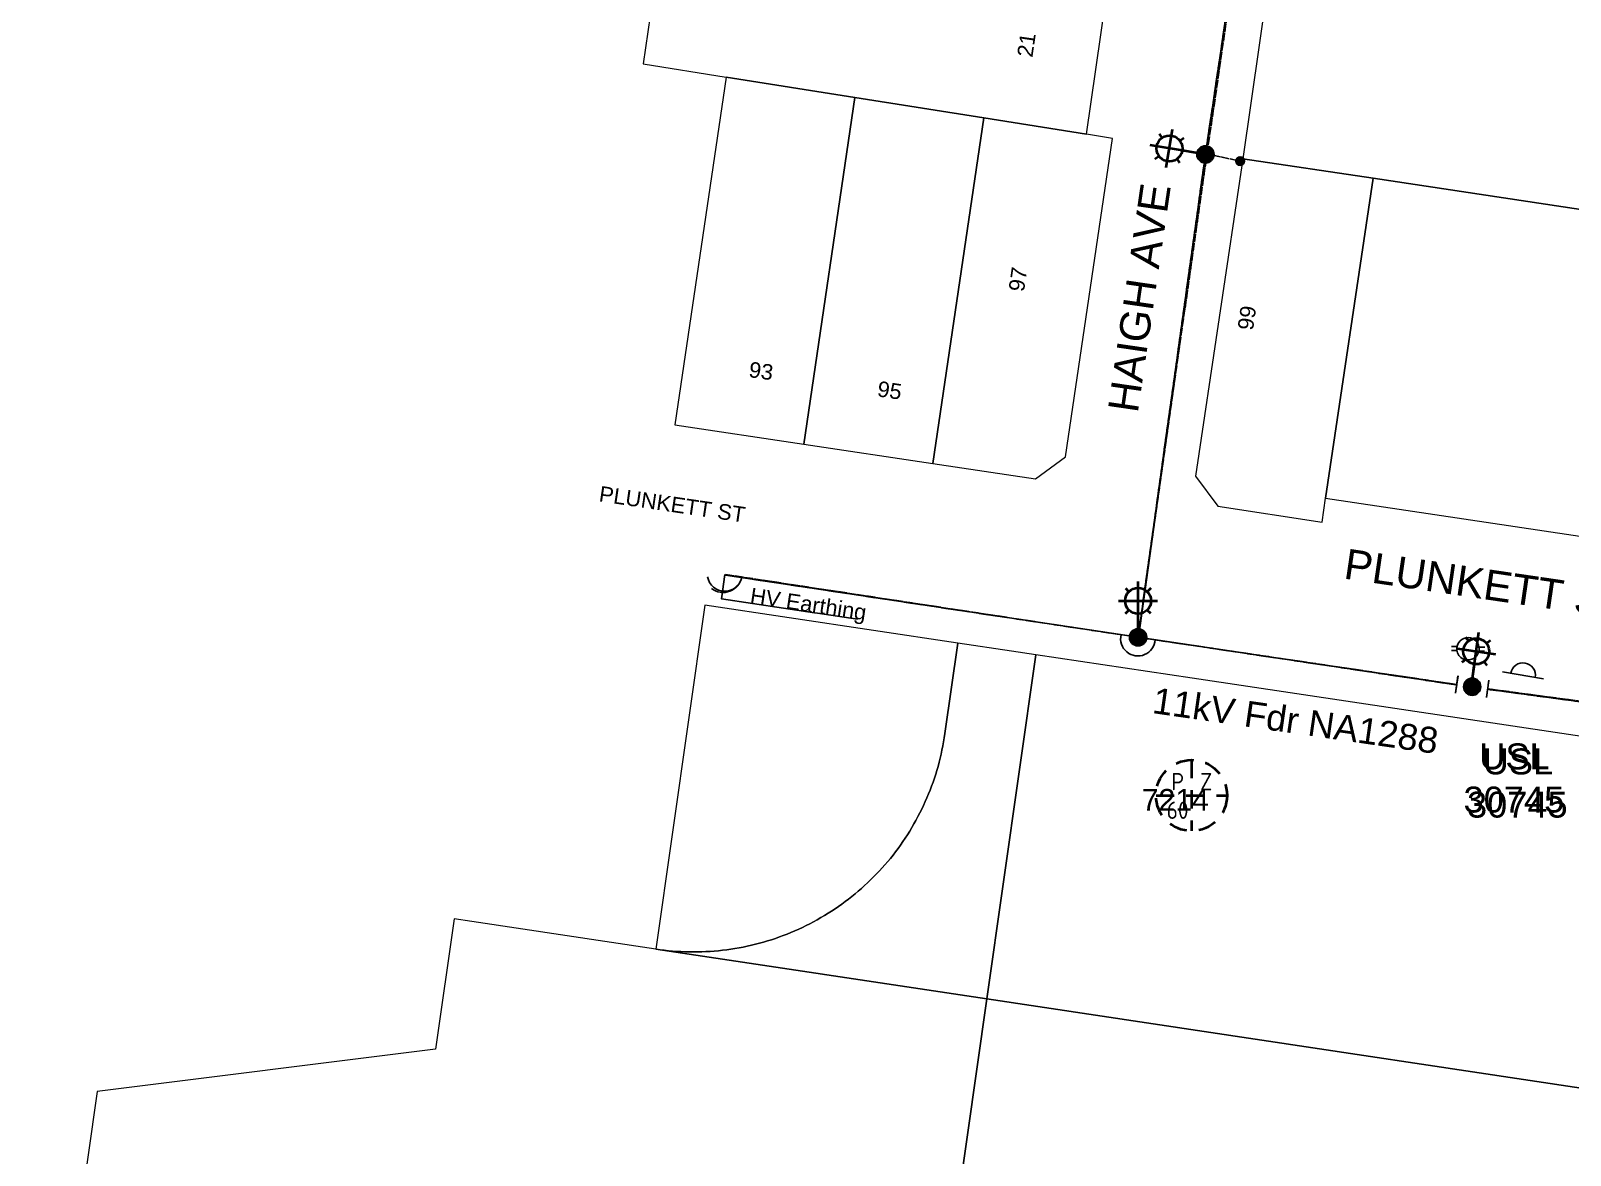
# Model space of a CAD drawing. Header units: metres. Extents: x 280834 to 281347, y 6137544 to 6138185.
# Drawn here: x 280845.2 to 281023.4, y 6137710 to 6137840.2 of the extents above; entities that cross this region are included whole.
import ezdxf
from ezdxf.enums import TextEntityAlignment as Align

# ---------------------------------------------------------------- set-up
doc = ezdxf.new("R2010")
doc.units = ezdxf.units.M
doc.linetypes.add('Cable Exist OH', pattern=[1, 1, 0])
doc.linetypes.add('Dash', pattern=[5, 3, -2])
doc.layers.get('0').update_dxf_attribs({"color": 6})
doc.layers.add('Cadastre Land Parcels_SP_EXT', color=9, linetype='Continuous', lineweight=5)
doc.layers.add('Cadastre Roads_SP_EXT', color=9, linetype='Continuous', lineweight=5)
for name, color, linetype in [('Equip_HV_NEW', 2, 'Continuous'), ('Equip_LV_EXT', 7, 'Continuous'), ('Equip_LV_NEW', 2, 'Continuous'), ('Equip_SL_EXT', 7, 'Continuous'), ('Equip_SP_HV_EXT', 7, 'Continuous'), ('Equip_SP_SL_EXT', 7, 'Continuous'), ('Mains_HV_EXT', 7, 'Continuous'), ('Mains_LV_EXT', 7, 'Continuous'), ('Mains_SL_EXT', 7, 'Continuous'), ('Notes', 7, 'Continuous'), ('Notes_HV_MISC', 7, 'Continuous'), ('Notes_SP_MISC', 7, 'Continuous'), ('OH_Details_SP_MISC', 7, 'Continuous'), ('SupportsOH_SP_TR_HV_LV_SL_EXT', 7, 'Continuous')]:
    doc.layers.add(name, color=color, linetype=linetype)
doc.styles.add('iecARIAL', font='arial.ttf', dxfattribs={"height": 2})
doc.styles.add('IESYMBOL1', font='isocp.shx')
doc.styles.add('POLE_LABEL', font='arial.ttf')
doc.styles.add('SLCP_LABEL', font='arial.ttf', dxfattribs={"height": 3.5})
doc.styles.get("Standard").update_dxf_attribs({"font": 'arial.ttf'})
doc.linetypes.add('Cable E UG', pattern='A,6,-0.5,["E",Standard,S=1.7,R=0,X=0.5,Y=-1],-2.9', length=9.4)

# ---------------------------------------------------------------- blocks, each defined once
blk = doc.blocks.new('LV_OH_LINKS_OPEN_EXT')
for p, q in [((-0.17, 4.97), (-0.17, 5.46)), ((0.17, 4.97), (0.17, 5.46)), ((-0.17, 3), (-0.17, 2.5)), ((0.17, 3), (0.17, 2.5))]:
    blk.add_line(p, q)
blk.add_lwpolyline([(0, 2.99, 1), (0, 4.98, 1)], format="xyb", close=True)
at = {"flags": 9}
for tag, p in [('ACTUAL_STATUS', (0, 0)), ('CONSTRUCTED_VOLTAGE', (0, -0.2)), ('OPERATING_VOLTAGE', (0, -0.6)), ('ORIENTATION', (0, -0.8)), ('OWNED_BY', (0, -1)), ('STATE', (0, -1.2)), ('SWITCH_TYPE', (0, -1.4)), ('NO_PHASES', (0, -0.4)), ('USAGE', (0, -1.6)), ('LEGEND', (0, -1.8)), ('NOTES', (0, -2))]:
    blk.add_attdef(tag, text='', height=0.2, dxfattribs=at).set_placement(p, align=Align.MIDDLE_LEFT)
at = {"flags": 1}
blk.add_attdef('Z', (0, 0), '', height=0.2, dxfattribs=at)
blk = doc.blocks.new('SL_LANTERN_EXT')
at = {"lineweight": 40}
for p, q in [((-1.46, 5.68), (-1.06, 5.28)), ((0, 1.97), (0, 6.47)), ((1.46, 5.68), (1.06, 5.28)), ((-2.25, 4.22), (2.25, 4.22)), ((-1.46, 2.76), (-1.06, 3.16)), ((0, 0), (0, 2.72)), ((1.46, 2.76), (1.06, 3.16))]:
    blk.add_line(p, q, dxfattribs=at)
blk.add_circle((0, 4.22), 1.5, dxfattribs=at)
at = {"style": 'iecARIAL', "flags": 8}
blk.add_attdef('ASSET_NUM', (1.5, 1.5), '', height=2.5, dxfattribs=at)
for tag, p, height, flags in [('OPERATING_VOLTAGE', (0.98, -1.65), 0.2, 9), ('ORIENTATION', (0.98, -1.85), 0.2, 9), ('CONSTRUCTED_VOLTAGE', (0.98, -0.65), 0.2, 9), ('CONTROL_TYPE', (0.98, -0.85), 0.2, 9), ('LANTERN_PURPOSE', (0.98, -1.05), 0.2, 9), ('LANTERN_TYPE', (0.98, -1.25), 0.2, 9), ('NO_PHASES', (0.98, -1.45), 0.2, 9), ('LNUMBER', (2.18, -3.25), 2.5, 8), ('OWNED_BY', (0.98, -2.05), 0.2, 9), ('STATE', (0.98, -2.25), 0.2, 9), ('USAGE', (0.98, -2.45), 0.2, 9), ('CEXIST', (0.98, -2.65), 0.2, 9), ('CNEW', (0.98, -2.85), 0.2, 9), ('CNUMBER', (0.98, -3.05), 0.2, 9), ('CREMOVE', (0.98, -3.25), 0.2, 9), ('CREPLACE', (0.98, -3.45), 0.2, 9), ('LKINGHEIGHT', (0.98, -3.65), 0.2, 9), ('LBRACKET', (0.98, -3.85), 0.2, 9), ('LBRACKETVOCAB', (0.98, -4.05), 0.2, 9), ('LCATEGORY', (0.98, -4.25), 0.2, 9), ('LCHARGE1', (0.98, -4.45), 0.2, 9), ('LCHARGE1PERCENT', (0.98, -4.65), 0.2, 9), ('LCHARGE2', (0.98, -4.85), 0.2, 9), ('LCHARGE2PERCENT', (0.98, -5.05), 0.2, 9), ('LCHARGE3', (0.98, -5.25), 0.2, 9), ('LCHARGE3PERCENT', (0.98, -5.45), 0.2, 9), ('LEXIST', (0.98, -5.65), 0.2, 9), ('LLAMP', (0.98, -5.85), 0.2, 9), ('LLAMPVOCAB', (0.98, -6.05), 0.2, 9), ('LMAST', (0.98, -6.25), 0.2, 9), ('LMASTVOCAB', (0.98, -6.45), 0.2, 9), ('LNEW', (0.98, -6.65), 0.2, 9), ('LANTNUMBER', (0.98, -6.85), 0.2, 9), ('LOUTREACH', (0.98, -7.25), 0.2, 9), ('LOUTREACHVOCAB', (0.98, -7.45), 0.2, 9), ('LRATECODE', (0.98, -7.65), 0.2, 9), ('LREMOVE', (0.98, -7.85), 0.2, 9), ('LREPLACE', (0.98, -8.05), 0.2, 9), ('LTYPE', (0.98, -8.25), 0.2, 9), ('LTYPEVOCAB', (0.98, -8.45), 0.2, 9), ('LEGEND', (0.98, -8.65), 0.2, 9), ('LOCATION', (0.98, -8.85), 0.2, 9), ('NOTES', (0.98, -9.05), 0.2, 9), ('STREETNAME', (0.98, -9.25), 0.2, 9), ('SUBURB', (0.98, -9.45), 0.2, 1)]:
    blk.add_attdef(tag, p, '', height=height, dxfattribs=dict(flags=flags))
blk = doc.blocks.new('POLE_EXT')
blk.add_hatch(color=256).paths.add_polyline_path([(-1, 0, 1), (1, 0, 1)])
blk.add_lwpolyline([(-1, 0, 1), (1, 0, 1)], format="xyb", close=True)
for tag, height, flags, p in [('pNumber', 2.5, 8, (-17.84, 2.07)), ('OWNED_BY', 0.2, 9, (1.35, -0.4)), ('SPECIAL_USE', 0.2, 9, (1.35, -0.8)), ('STATE', 0.2, 9, (1.35, -1)), ('cLV', 0.2, 9, (1.35, -1.4)), ('hDepth', 0.2, 9, (1.35, -1.6)), ('hDia', 0.2, 9, (1.35, -1.8)), ('PARENT', 0.2, 9, (1.35, -0.6)), ('USAGE', 0.2, 9, (1.35, -1.2)), ('cHV', 0.2, 9, (1.35, -2)), ('cLinedev', 0.2, 9, (1.35, -3.4)), ('LBRACKET', 0.2, 9, (1.35, -2.2)), ('LExisting', 0.2, 9, (1.35, -2.4)), ('LANTNUMBER', 0.2, 9, (1.35, -2.6)), ('LOther', 0.2, 9, (1.35, -2.8)), ('LRemove', 0.2, 9, (1.35, -3)), ('LEGEND', 0.2, 9, (1.35, -3.2)), ('LOCATION', 0.2, 9, (1.35, -3.6)), ('pExisting', 0.2, 9, (1.35, -3.8)), ('pFooting', 0.2, 9, (1.35, -4.4)), ('pNew', 0.2, 9, (1.35, -4.6)), ('pRelocate', 0.2, 9, (1.35, -5)), ('pRemove', 0.2, 9, (1.35, -5.2)), ('pReplace', 0.2, 9, (1.35, -5.4)), ('PFNUMBER', 0.2, 9, (1.35, -4)), ('NEWPFNUMBER', 0.2, 9, (1.35, -4.2)), ('pStay', 0.2, 9, (1.35, -5.6)), ('pType', 0.2, 9, (1.35, -5.8)), ('cspan', 0.2, 9, (1.35, -6)), ('STREETNAME', 0.2, 9, (1.35, -6.2)), ('SUBURB', 0.2, 9, (1.35, -6.4)), ('OPERATED_BY', 0.2, 9, (1.36, -7.01)), ('NOTES', 0.2, 9, (1.35, -6.6)), ('MAINTAINED_BY', 0.2, 9, (1.36, -6.81))]:
    blk.add_attdef(tag, text='', height=height, dxfattribs=dict(flags=flags)).set_placement(p, align=Align.MIDDLE_LEFT)
at = {"style": 'POLE_LABEL'}
for tag, height, flags, p in [('ASSET_NUM', 2.5, 8, (2, 2)), ('STRUCTURE_PLANT_NUMBER', 0.2, 9, (1.35, 0.03)), ('STREET_CODE', 0.2, 9, (1.35, -0.2))]:
    blk.add_attdef(tag, text='', height=height, dxfattribs=dict(at, flags=flags)).set_placement(p, align=Align.MIDDLE_LEFT)
at = {"flags": 1}
blk.add_attdef('Z', (1.35, -7.33), '', height=0.2, dxfattribs=at)
blk = doc.blocks.new('HV_USL_CLOSED_EXT')
blk.add_line((2.4, 5.5), (-2.4, 5.5))
blk.add_lwpolyline([(1.44, 5.5, 0.414214), (0, 6.94, 0.414214), (-1.44, 5.5)], format="xyb")
for tag, height, flags, p in [('ASSET_NUM', 2.5, 8, (2, 2)), ('STREET_CODE', 0.2, 9, (1.5, 0)), ('ACTUAL_STATUS', 0.2, 9, (1.5, -0.2)), ('CONSTRUCTED_VOLTAGE', 0.2, 9, (1.5, -0.4)), ('OPERATING_VOLTAGE', 0.2, 9, (1.5, -0.8)), ('ORIENTATION', 0.2, 9, (1.5, -1)), ('OWNED_BY', 0.2, 9, (1.5, -1.2)), ('OPERATED_BY', 0.2, 9, (1.5, -1.4)), ('STATE', 0.2, 9, (1.5, -1.8)), ('NO_PHASES', 0.2, 9, (1.5, -0.6)), ('MAINTAINED_BY', 0.2, 9, (1.5, -1.6)), ('SWITCH_TYPE', 0.2, 9, (1.5, -2)), ('STREETNAME', 0.2, 9, (1.5, -2.8)), ('SUBURB', 0.2, 9, (1.5, -3)), ('Z', 0.2, 1, (1.5, -3.6)), ('USAGE', 0.2, 9, (1.5, -2.2)), ('LEGEND', 0.2, 9, (1.5, -2.4)), ('LOCATION', 0.2, 9, (1.5, -2.6)), ('NOTES', 0.2, 9, (1.5, -3.2)), ('LABEL_ALIGNMENT', 0.2, 9, (1.5, -3.4))]:
    blk.add_attdef(tag, text='', height=height, dxfattribs=dict(flags=flags)).set_placement(p, align=Align.MIDDLE_LEFT)
blk = doc.blocks.new('SLCP_ZELL_EXT')
blk.add_wipeout([(-0.24, 7.5), (-0.71, 7.47), (-1.17, 7.41), (-1.64, 7.32), (-2.09, 7.21), (-2.54, 7.06), (-2.98, 6.89), (-3.41, 6.69), (-3.82, 6.46), (-4.22, 6.21), (-4.6, 5.93), (-4.96, 5.63), (-5.31, 5.31), (-5.63, 4.96), (-5.93, 4.6), (-6.21, 4.22), (-6.46, 3.82), (-6.69, 3.41), (-6.89, 2.98), (-7.06, 2.54), (-7.21, 2.09), (-7.32, 1.64), (-7.41, 1.17), (-7.47, 0.71), (-7.5, 0.24), (-7.5, -0.24), (-7.47, -0.71), (-7.41, -1.17), (-7.32, -1.64), (-7.21, -2.09), (-7.06, -2.54), (-6.89, -2.98), (-6.69, -3.41), (-6.46, -3.82), (-6.21, -4.22), (-5.93, -4.6), (-5.63, -4.96), (-5.31, -5.31), (-4.96, -5.63), (-4.6, -5.93), (-4.22, -6.21), (-3.82, -6.46), (-3.41, -6.69), (-2.98, -6.89), (-2.54, -7.06), (-2.09, -7.21), (-1.64, -7.32), (-1.17, -7.41), (-0.71, -7.47), (-0.24, -7.5), (0.24, -7.5), (0.71, -7.47), (1.17, -7.41), (1.64, -7.32), (2.09, -7.21), (2.54, -7.06), (2.98, -6.89), (3.41, -6.69), (3.82, -6.46), (4.22, -6.21), (4.6, -5.93), (4.96, -5.63), (5.31, -5.31), (5.63, -4.96), (5.93, -4.6), (6.21, -4.22), (6.46, -3.82), (6.69, -3.41), (6.89, -2.98), (7.06, -2.54), (7.21, -2.09), (7.32, -1.64), (7.41, -1.17), (7.47, -0.71), (7.5, -0.24), (7.5, 0.24), (7.47, 0.71), (7.41, 1.17), (7.32, 1.64), (7.21, 2.09), (7.06, 2.54), (6.89, 2.98), (6.69, 3.41), (6.46, 3.82), (6.21, 4.22), (5.93, 4.6), (5.63, 4.96), (5.31, 5.31), (4.96, 5.63), (4.6, 5.93), (4.22, 6.21), (3.82, 6.46), (3.41, 6.69), (2.98, 6.89), (2.54, 7.06), (2.09, 7.21), (1.64, 7.32), (1.17, 7.41), (0.71, 7.47), (0.24, 7.5)])
at = {"linetype": 'Dash', "lineweight": 40, "ltscale": 0.7}
for p, q in [((0, 4.11), (0, -4.11)), ((-4.11, 0), (4.11, 0))]:
    blk.add_line(p, q, dxfattribs=at)
blk.add_circle((0, 0), 4.11, dxfattribs=at)
at = {"lineweight": 40, "style": 'IESYMBOL1'}
for s, p in [('P', (-1.6, 0)), ('Z', (1.7, 0)), ('60', (-1.61, -3.31))]:
    blk.add_text(s, height=2, dxfattribs=at).set_placement(p, align=Align.BOTTOM_CENTER)
at = {"style": 'SLCP_LABEL'}
for tag, height, flags, p in [('ASSET_NUM', 2.5, 8, (2, 2)), ('STREET_CODE', 0.2, 9, (0, -0.2))]:
    blk.add_attdef(tag, text='', height=height, dxfattribs=dict(at, flags=flags)).set_placement(p, align=Align.MIDDLE_LEFT)
at = {"flags": 1}
blk.add_attdef('Z', (0, 0), '', height=0.2, dxfattribs=at)
at = {"flags": 9}
for tag, p in [('CONSTRUCTED_VOLTAGE', (0, -0.4)), ('CONTROL_TYPE', (0, -0.6)), ('OPERATING_VOLTAGE', (0, -1)), ('ORIENTATION', (0, -1.2)), ('OWNED_BY', (0, -1.4)), ('NO_PHASES', (0, -0.8)), ('USAGE', (0, -1.6)), ('LOCATION', (0, -1.8)), ('STATE', (0, -2)), ('NOTES', (0, -2.2))]:
    blk.add_attdef(tag, text='', height=0.2, dxfattribs=at).set_placement(p, align=Align.MIDDLE_LEFT)
blk = doc.blocks.new('CONNECTOR_NODE_EXT')
h = blk.add_hatch(color=256)
edge = h.paths.add_edge_path()
edge.add_arc((0, 0), 0.5, 0, 360)
blk.add_circle((0, 0), 0.5)
at = {"flags": 1}
blk.add_attdef('Z', (0, 0), '', height=0.2, dxfattribs=at)
at = {"flags": 9}
for tag, p in [('CONNECTOR_TYPE', (0, 0)), ('CONSTRUCTED_VOLTAGE', (0, -0.2)), ('OPERATING_VOLTAGE', (0, -0.6)), ('ORIENTATION', (0, -0.8)), ('SUBTYPE', (0, -1)), ('NO_PHASES', (0, -0.4)), ('USAGE', (0, -1.2)), ('NOTES', (0, -1.4))]:
    blk.add_attdef(tag, text='', height=0.2, dxfattribs=at).set_placement(p, align=Align.MIDDLE_LEFT)
blk = doc.blocks.new('HV_End Shackle_NEW')
for tag, flags, p in [('CONNECTOR_TYPE', 9, (1.5, 0)), ('CONSTRUCTED_VOLTAGE', 9, (1.5, -0.2)), ('OPERATING_VOLTAGE', 9, (1.5, -0.6)), ('ORIENTATION', 9, (1.5, -0.8)), ('OWNED_BY', 9, (1.5, -1)), ('OPERATED_BY', 9, (1.5, -1.2)), ('STATE', 9, (1.5, -1.6)), ('NO_PHASES', 9, (1.5, -0.4)), ('MAINTAINED_BY', 9, (1.5, -1.4)), ('USAGE', 9, (1.5, -1.8)), ('Z', 1, (1.5, -2.2)), ('NOTES', 9, (1.5, -2))]:
    blk.add_attdef(tag, text='', height=0.2, dxfattribs=dict(flags=flags)).set_placement(p, align=Align.MIDDLE_LEFT)
blk.add_wipeout([(-0.25, 0), (-0.25, 1.81), (0.25, 1.82), (0.25, 0)])
blk.add_line((1, 1.81), (-1, 1.81))
blk = doc.blocks.new('LV_End Shackle_NEW')
for tag, flags, p in [('CONNECTOR_TYPE', 9, (1.5, 0)), ('CONSTRUCTED_VOLTAGE', 9, (1.5, -0.2)), ('OPERATING_VOLTAGE', 9, (1.5, -0.6)), ('ORIENTATION', 9, (1.5, -0.8)), ('OWNED_BY', 9, (1.5, -1)), ('OPERATED_BY', 9, (1.5, -1.2)), ('STATE', 9, (1.5, -1.6)), ('NO_PHASES', 9, (1.5, -0.4)), ('MAINTAINED_BY', 9, (1.5, -1.4)), ('USAGE', 9, (1.5, -1.8)), ('Z', 1, (1.5, -2.2)), ('NOTES', 9, (1.5, -2))]:
    blk.add_attdef(tag, text='', height=0.2, dxfattribs=dict(flags=flags)).set_placement(p, align=Align.MIDDLE_LEFT)
blk.add_wipeout([(-0.25, 0), (-0.25, 1.81), (0.25, 1.82), (0.25, 0)])
blk.add_line((1, 1.81), (-1, 1.81))

msp = doc.modelspace()

# ---------------------------------------------------------------- linework, layer by layer
at = {"layer": 'Cadastre Land Parcels_SP_EXT', "linetype": 'Continuous'}
for points in [[(281068.93, 6137847.75), (281069.6, 6137853.68), (281031.03, 6137859.46), (280991.25, 6137865.43), (280985.48, 6137825.39), (281000.57, 6137823.13), (281015.66, 6137820.86), (281030.75, 6137818.6), (281063.2, 6137813.74), (281068.93, 6137847.75)], [(280969.6, 6137843.46), (280918.23, 6137851.23), (280916.07, 6137836.37), (280925.69, 6137834.84), (280940.59, 6137832.48), (280955.5, 6137830.11), (280967.39, 6137828.22), (280969.6, 6137843.46)], [(280940.59, 6137832.48), (280925.69, 6137834.84), (280919.76, 6137794.59), (280934.68, 6137792.35), (280940.59, 6137832.48)], [(280955.5, 6137830.11), (280940.59, 6137832.48), (280934.68, 6137792.35), (280949.6, 6137790.11), (280955.5, 6137830.11)], [(280964.96, 6137790.88), (280970.4, 6137827.74), (280967.39, 6137828.22), (280955.5, 6137830.11), (280949.6, 6137790.11), (280961.5, 6137788.32), (280964.96, 6137790.88)], [(280995.08, 6137786.1), (281000.57, 6137823.13), (280985.48, 6137825.39), (280980.03, 6137788.62), (280982.6, 6137785.16), (280994.67, 6137783.33), (280995.08, 6137786.1)], [(281058.16, 6137779.56), (281063.2, 6137813.74), (281030.75, 6137818.6), (281015.66, 6137820.86), (281000.57, 6137823.13), (280995.08, 6137786.1), (281054.99, 6137777.12), (281058.16, 6137779.56)], [(280922.86, 6137733.57), (280923.34, 6137733.59), (280923.82, 6137733.62), (280924.3, 6137733.65), (280924.79, 6137733.7), (280925.27, 6137733.75), (280925.75, 6137733.81), (280926.22, 6137733.88), (280926.7, 6137733.95), (280927.18, 6137734.03), (280927.65, 6137734.12), (280928.13, 6137734.22), (280928.6, 6137734.33), (280929.07, 6137734.44), (280929.53, 6137734.56), (280930, 6137734.69), (280930.46, 6137734.83), (280930.92, 6137734.97), (280931.38, 6137735.13), (280931.84, 6137735.29), (280932.29, 6137735.45), (280932.74, 6137735.63), (280933.19, 6137735.81), (280933.64, 6137736), (280934.08, 6137736.2), (280934.51, 6137736.4), (280934.95, 6137736.61), (280935.38, 6137736.83), (280935.81, 6137737.05), (280936.23, 6137737.29), (280936.65, 6137737.53), (280937.07, 6137737.77), (280937.48, 6137738.03), (280937.89, 6137738.28), (280938.29, 6137738.55), (280938.69, 6137738.82), (280939.08, 6137739.1), (280939.47, 6137739.39), (280939.86, 6137739.68), (280940.24, 6137739.98), (280940.61, 6137740.28), (280940.98, 6137740.59), (280941.35, 6137740.91), (280941.71, 6137741.23), (280942.06, 6137741.56), (280942.41, 6137741.9), (280942.76, 6137742.24), (280943.09, 6137742.58), (280943.43, 6137742.93), (280943.75, 6137743.29), (280944.07, 6137743.65), (280944.39, 6137744.02), (280944.69, 6137744.39), (280945, 6137744.77), (280945.29, 6137745.15), (280945.58, 6137745.54), (280945.86, 6137745.93), (280946.14, 6137746.33), (280946.41, 6137746.73), (280946.67, 6137747.13), (280946.93, 6137747.54), (280947.18, 6137747.95), (280947.42, 6137748.37), (280947.66, 6137748.79), (280947.89, 6137749.22), (280948.11, 6137749.65), (280948.33, 6137750.08), (280948.54, 6137750.52), (280948.74, 6137750.96), (280948.93, 6137751.4), (280949.12, 6137751.85), (280949.29, 6137752.29), (280949.47, 6137752.75), (280949.63, 6137753.2), (280949.79, 6137753.66), (280949.94, 6137754.12), (280950.08, 6137754.58), (280950.21, 6137755.04), (280950.34, 6137755.51), (280950.46, 6137755.98), (280950.57, 6137756.45), (280950.67, 6137756.92), (280950.76, 6137757.4), (280950.85, 6137757.87), (280950.93, 6137758.35), (280951, 6137758.83), (280952.49, 6137769.32), (280923.22, 6137773.72), (280917.56, 6137733.88), (280918.04, 6137733.81), (280918.52, 6137733.75), (280919, 6137733.7), (280919.48, 6137733.65), (280919.96, 6137733.62), (280920.44, 6137733.59), (280920.92, 6137733.57), (280921.41, 6137733.56), (280921.89, 6137733.55), (280922.37, 6137733.56), (280922.86, 6137733.57)], [(280961.53, 6137767.96), (280958.73, 6137768.38), (280952.49, 6137769.32), (280951, 6137758.83), (280950.93, 6137758.35), (280950.85, 6137757.87), (280950.76, 6137757.4), (280950.67, 6137756.92), (280950.57, 6137756.45), (280950.46, 6137755.98), (280950.34, 6137755.51), (280950.21, 6137755.04), (280950.08, 6137754.58), (280949.94, 6137754.12), (280949.79, 6137753.66), (280949.63, 6137753.2), (280949.47, 6137752.75), (280949.29, 6137752.29), (280949.12, 6137751.85), (280948.93, 6137751.4), (280948.74, 6137750.96), (280948.54, 6137750.52), (280948.33, 6137750.08), (280948.11, 6137749.65), (280947.89, 6137749.22), (280947.66, 6137748.79), (280947.42, 6137748.37), (280947.18, 6137747.95), (280946.93, 6137747.54), (280946.67, 6137747.13), (280946.41, 6137746.73), (280946.14, 6137746.33), (280945.86, 6137745.93), (280945.58, 6137745.54), (280945.29, 6137745.15), (280945, 6137744.77), (280944.69, 6137744.39), (280944.39, 6137744.02), (280944.07, 6137743.65), (280943.75, 6137743.29), (280943.43, 6137742.93), (280943.09, 6137742.58), (280942.76, 6137742.24), (280942.41, 6137741.9), (280942.06, 6137741.56), (280941.71, 6137741.23), (280941.35, 6137740.91), (280940.98, 6137740.59), (280940.61, 6137740.28), (280940.24, 6137739.98), (280939.86, 6137739.68), (280939.47, 6137739.39), (280939.08, 6137739.1), (280938.69, 6137738.82), (280938.29, 6137738.55), (280937.89, 6137738.28), (280937.48, 6137738.03), (280937.07, 6137737.77), (280936.65, 6137737.53), (280936.23, 6137737.29), (280935.81, 6137737.05), (280935.38, 6137736.83), (280934.95, 6137736.61), (280934.51, 6137736.4), (280934.08, 6137736.2), (280933.64, 6137736), (280933.19, 6137735.81), (280932.74, 6137735.63), (280932.29, 6137735.45), (280931.84, 6137735.29), (280931.38, 6137735.13), (280930.92, 6137734.97), (280930.46, 6137734.83), (280930, 6137734.69), (280929.53, 6137734.56), (280929.07, 6137734.44), (280928.6, 6137734.33), (280928.13, 6137734.22), (280927.65, 6137734.12), (280927.18, 6137734.03), (280926.7, 6137733.95), (280926.22, 6137733.88), (280925.75, 6137733.81), (280925.27, 6137733.75), (280924.79, 6137733.7), (280924.3, 6137733.65), (280923.82, 6137733.62), (280923.34, 6137733.59), (280922.86, 6137733.57), (280922.37, 6137733.56), (280921.89, 6137733.55), (280921.41, 6137733.56), (280920.92, 6137733.57), (280920.44, 6137733.59), (280919.96, 6137733.62), (280919.48, 6137733.65), (280919, 6137733.7), (280918.52, 6137733.75), (280918.04, 6137733.81), (280917.56, 6137733.88), (280955.87, 6137728.12), (280961.53, 6137767.96)], [(281054.88, 6137750.94), (281052.32, 6137754.36), (280979.62, 6137765.25), (280961.53, 6137767.96), (280955.87, 6137728.12), (281049.81, 6137714.02), (281054.88, 6137750.94)], [(280950.2, 6137688.23), (280955.87, 6137728.12), (280917.56, 6137733.88), (280896.25, 6137737.08), (280894.18, 6137737.39), (280892.04, 6137722.3), (280852.85, 6137717.4), (280845.18, 6137663.36), (280929.5, 6137650.71), (280944.55, 6137648.45), (280950.2, 6137688.23)], [(281049.81, 6137714.02), (280955.87, 6137728.12), (280950.2, 6137688.23), (281044.33, 6137674.13), (281049.81, 6137714.02)]]:
    msp.add_lwpolyline(points, close=True, dxfattribs=at)
at = {"layer": 'Mains_HV_EXT', "linetype": 'Cable Exist OH'}
for points in [[(280973.37, 6137769.98), (280981.34, 6137825.89), (280990.13, 6137886.22), (280993.48, 6137908.91), (280997.41, 6137936.81)], [(280973.37, 6137769.98), (280925.62, 6137777.19)], [(280973.37, 6137769.98), (281012.05, 6137764.26)], [(281012.05, 6137764.26), (281059.91, 6137757.86)]]:
    msp.add_lwpolyline(points, dxfattribs=at)
at = {"layer": 'Mains_HV_EXT', "linetype": 'Continuous'}
msp.add_lwpolyline([(280923.53, 6137776.97, 0.817289), (280927.49, 6137776.9)], format="xyb", dxfattribs=at)
at = {"layer": 'Mains_HV_EXT', "linetype": 'Cable E UG'}
for points in [[(280925.54, 6137777.26), (280925.13, 6137774.44), (280925.13, 6137774.44), (280935.93, 6137772.82)], [(280935.93, 6137772.82), (280936.27, 6137772.77), (280936.27, 6137772.77), (280940.87, 6137772.08)]]:
    msp.add_lwpolyline(points, dxfattribs=at)
at = {"layer": 'Mains_LV_EXT', "linetype": 'Cable Exist OH'}
for points in [[(280990.13, 6137886.22), (280981.17, 6137825.89)], [(280981.17, 6137825.89), (280973.45, 6137770.44)], [(280981.88, 6137825.83), (280985.18, 6137825.11)], [(280973.37, 6137769.98), (280925.52, 6137777.27)], [(280973.37, 6137769.98), (281012.05, 6137764.26)], [(281059.82, 6137757.77), (281012.05, 6137764.26)]]:
    msp.add_lwpolyline(points, dxfattribs=at)
at = {"layer": 'Mains_LV_EXT', "linetype": 'Continuous'}
for points in [[(280923.97, 6137775.63, 0.55942), (280927.49, 6137776.97)], [(280971.4, 6137770.27, 1.082651), (280975.34, 6137769.68)]]:
    msp.add_lwpolyline(points, format="xyb", dxfattribs=at)
at = {"layer": 'Mains_SL_EXT', "linetype": 'Cable Exist OH'}
for points in [[(280981.17, 6137825.89), (280990.13, 6137886.22)], [(280973.37, 6137769.98), (280981.17, 6137825.89)], [(280973.37, 6137769.98), (280925.6, 6137777.18)]]:
    msp.add_lwpolyline(points, dxfattribs=at)
at = {"layer": 'OH_Details_SP_MISC', "color": 7, "linetype": 'Continuous', "flags": 128}
msp.add_lwpolyline([(280973.43, 6137769.97), (280981.17, 6137825.89), (280990.14, 6137886.27)], dxfattribs=at)

# ---------------------------------------------------------------- block references
at = {"layer": 'Equip_LV_EXT'}
msp.add_blockref('CONNECTOR_NODE_EXT', (280985.18, 6137825.11), dxfattribs=at)
at = {"layer": 'Equip_LV_EXT', "xscale": 1.3, "yscale": 1.3, "zscale": 1.3, "rotation": 88.76732874144616}
msp.add_blockref('LV_OH_LINKS_OPEN_EXT', (281016.74, 6137768.54), dxfattribs=at)
at = {"layer": 'Equip_SP_HV_EXT', "rotation": 350.2506776032996}
msp.add_blockref('HV_USL_CLOSED_EXT', (281017, 6137760.16), dxfattribs=at)
at = {"layer": 'Equip_SP_SL_EXT'}
for p, rotation in [((280981.17, 6137825.89), 80.66147456788546), ((281011.94, 6137764.18), 352.0438299071955)]:
    msp.add_blockref('SL_LANTERN_EXT', p, dxfattribs=dict(at, rotation=rotation))
msp.add_blockref('SL_LANTERN_EXT', (280973.37, 6137769.98), dxfattribs=at)
at = {"layer": 'SupportsOH_SP_TR_HV_LV_SL_EXT'}
for p in [(280981.17, 6137825.89), (280973.37, 6137769.98)]:
    msp.add_blockref('POLE_EXT', p, dxfattribs=at)

# ---------------------------------------------------------------- texts
at = {"layer": 'Cadastre Land Parcels_SP_EXT'}
for s, rotation, p in [('21', 81.7038, (280961.13, 6137837.05)), ('97', 81.7056, (280960.15, 6137809.92)), ('99', 81.7052, (280986.66, 6137805.45)), ('93', 351.6372, (280928.22, 6137800.13)), ('95', 351.6372, (280943.1, 6137797.89))]:
    msp.add_text(s, height=1.8, rotation=rotation, dxfattribs=at).set_placement(p)
at = {"layer": 'Cadastre Roads_SP_EXT'}
for s, height, rotation, p in [('HAIGH AVE', 3.5, 81.7044, (280973.33, 6137795.86)), ('PLUNKETT ST', 1.8, 351.639, (280910.88, 6137785.74))]:
    msp.add_text(s, height=height, rotation=rotation, dxfattribs=at).set_placement(p)
at = {"layer": 'Mains_HV_EXT'}
msp.add_text('HV Earthing', height=1.8, rotation=351.4546, dxfattribs=at).set_placement((280928.37, 6137773.96))
at = {"layer": 'Notes'}
msp.add_text('PLUNKETT ST', height=3.5, rotation=351.6375, dxfattribs=at).set_placement((280997.06, 6137776.8))
at = {"layer": 'Notes_HV_MISC', "color": 2, "insert": (281005.12, 6137757.7), "char_height": 3, "attachment_point": 1, "style": 'iecARIAL'}
msp.add_mtext_dynamic_manual_height_columns('\\pi7.7461;USL\\P\\pi5.9279;30745', width=23.1662, gutter_width=10, heights=[0], dxfattribs=at)
at = {"layer": 'Notes_SP_MISC', "color": 2, "insert": (281005.52, 6137757.11), "char_height": 3, "attachment_point": 1, "style": 'iecARIAL'}
msp.add_mtext_dynamic_manual_height_columns('\\pi7.7461;USL\\P\\pi5.9279;30745', width=23.1662, gutter_width=10, heights=[0], dxfattribs=at)

# ---------------------------------------------------------------- next in the draw order: block references
at = {"layer": 'Equip_SL_EXT'}
ref = msp.add_blockref('SLCP_ZELL_EXT', (280979.56, 6137751.67), dxfattribs=at)
ref.add_attrib('ASSET_NUM', '7214', dxfattribs={"layer": '0', "height": 2.5, "style": 'SLCP_LABEL'}).set_placement((280981.56, 6137752.42), align=Align.TOP_RIGHT)

# ---------------------------------------------------------------- next in the draw order: linework, layer by layer
at = {"layer": 'Mains_SL_EXT', "linetype": 'Cable Exist OH'}
msp.add_lwpolyline([(281059.82, 6137757.77), (281012.04, 6137764.2), (280973.37, 6137769.98)], dxfattribs=at)

# ---------------------------------------------------------------- next in the draw order: texts
at = {"layer": 'Notes_HV_MISC', "color": 2, "insert": (280968.7, 6137765.15), "char_height": 3, "attachment_point": 1, "rotation": 351.8052, "style": 'iecARIAL'}
msp.add_mtext_dynamic_manual_height_columns('\\pi6.7022;11kV Fdr NA1288', width=46.077, gutter_width=10, heights=[0], dxfattribs=at)

# ---------------------------------------------------------------- next in the draw order: block references
at = {"layer": 'Equip_HV_NEW', "rotation": 261.9417825746484}
msp.add_blockref('HV_End Shackle_NEW', (281012.04, 6137764.26), dxfattribs=at)

# ---------------------------------------------------------------- next in the draw order: block references
at = {"layer": 'Equip_HV_NEW', "rotation": 81.71349197708513}
msp.add_blockref('HV_End Shackle_NEW', (281012.04, 6137764.26), dxfattribs=at)

# ---------------------------------------------------------------- next in the draw order: linework, layer by layer
at = {"layer": 'OH_Details_SP_MISC', "color": 7, "linetype": 'Continuous', "flags": 128}
msp.add_lwpolyline([(280925.62, 6137777.19), (280973.37, 6137769.98), (281012.04, 6137764.2), (281059.58, 6137757.79), (281081.78, 6137754.1), (281121.73, 6137748.09), (281155.85, 6137742.86), (281190.98, 6137737.73), (281221.91, 6137733.09), (281244.23, 6137729.76)], dxfattribs=at)

# ---------------------------------------------------------------- next in the draw order: block references
at = {"layer": 'Equip_LV_NEW', "linetype": 'Continuous', "rotation": 81.25160588488764}
msp.add_blockref('LV_End Shackle_NEW', (281012.05, 6137764.26), dxfattribs=at)

# ---------------------------------------------------------------- next in the draw order: block references
at = {"layer": 'Equip_LV_NEW', "linetype": 'Continuous', "rotation": 262.7687924771734}
msp.add_blockref('LV_End Shackle_NEW', (281012.05, 6137764.26), dxfattribs=at)

# ---------------------------------------------------------------- next in the draw order: block references
at = {"layer": 'SupportsOH_SP_TR_HV_LV_SL_EXT'}
msp.add_blockref('POLE_EXT', (281012.05, 6137764.26), dxfattribs=at)

doc.saveas('drawing.dxf')
